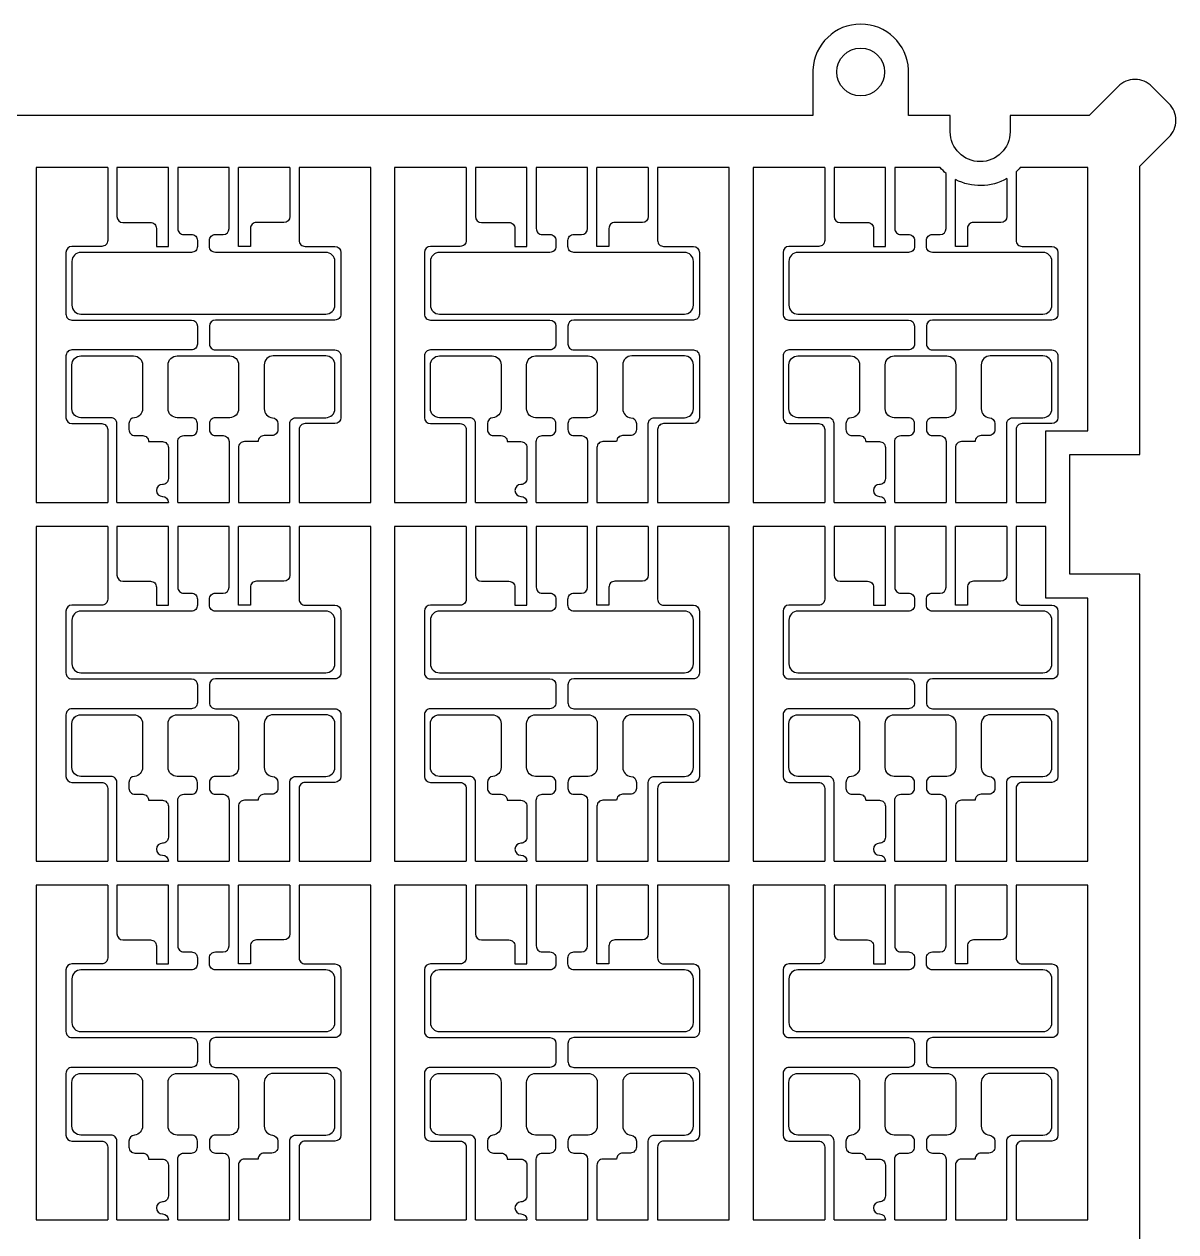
# Model space of a CAD drawing. Header units: inches. Extents: x -81 to 81, y -86 to 86.
# Drawn here: x -15 to 81.4, y -15 to 86 of the extents above; entities that cross this region are included whole.
import ezdxf

# ---------------------------------------------------------------- set-up
doc = ezdxf.new("R2010")
doc.units = ezdxf.units.IN
doc.header["$MEASUREMENT"] = 0
doc.layers.add('mask', color=6, linetype='Continuous')
doc.layers.add('MaskOutline', color=3, linetype='Continuous')

msp = doc.modelspace()

# ---------------------------------------------------------------- linework, layer by layer
at = {"layer": 'mask'}
for p, q in [((-3.43, 47.5), (-3.43, 47.5)), ((26.57, 47.5), (26.57, 47.5)), ((56.57, 47.5), (56.57, 47.5)), ((-3.43, 46.5), (-3.43, 46.5)), ((26.57, 46.5), (26.57, 46.5)), ((56.57, 46.5), (56.57, 46.5)), ((-3.43, 17.5), (-3.43, 17.5)), ((26.57, 17.5), (26.57, 17.5)), ((56.57, 17.5), (56.57, 17.5)), ((-3.43, 16.5), (-3.43, 16.5)), ((26.57, 16.5), (26.57, 16.5)), ((56.57, 16.5), (56.57, 16.5)), ((-3.43, -12.5), (-3.43, -12.5)), ((26.57, -12.5), (26.57, -12.5)), ((56.57, -12.5), (56.57, -12.5)), ((-3.43, -13.5), (-3.43, -13.5)), ((26.57, -13.5), (26.57, -13.5)), ((56.57, -13.5), (56.57, -13.5))]:
    msp.add_line(p, q, dxfattribs=at)
for points in [[(-8.01, 74), (-14, 74), (-14, 46), (-8.01, 46)], [(-2.93, 74), (-7.23, 74)], [(2.15, 74), (-2.15, 74)], [(7.23, 74), (2.93, 74)], [(8.01, 46), (14, 46), (14, 74), (8.01, 74)], [(21.99, 74), (16, 74), (16, 46), (21.99, 46)], [(27.07, 74), (22.77, 74)], [(32.15, 74), (27.85, 74)], [(37.23, 74), (32.93, 74)], [(38.01, 46), (44, 46), (44, 74), (38.01, 74)], [(51.99, 74), (46, 74), (46, 46), (51.99, 46)], [(57.07, 74), (52.77, 74)], [(-7.23, 46), (-2.93, 46)], [(-2.15, 46), (2.15, 46)], [(2.93, 46), (7.23, 46)], [(22.77, 46), (27.07, 46)], [(27.85, 46), (32.15, 46)], [(32.93, 46), (37.23, 46)], [(52.77, 46), (57.07, 46)], [(57.85, 46), (62.15, 46)], [(62.93, 46), (67.23, 46)], [(-8.01, 44), (-14, 44), (-14, 16), (-8.01, 16)], [(-2.93, 44), (-7.23, 44)], [(2.15, 44), (-2.15, 44)], [(7.23, 44), (2.93, 44)], [(8.01, 16), (14, 16), (14, 44), (8.01, 44)], [(21.99, 44), (16, 44), (16, 16), (21.99, 16)], [(27.07, 44), (22.77, 44)], [(32.15, 44), (27.85, 44)], [(37.23, 44), (32.93, 44)], [(38.01, 16), (44, 16), (44, 44), (38.01, 44)], [(51.99, 44), (46, 44), (46, 16), (51.99, 16)], [(57.07, 44), (52.77, 44)], [(62.15, 44), (57.85, 44)], [(67.23, 44), (62.93, 44)], [(68.01, 16), (74, 16), (74, 38), (70.5, 38), (70.5, 44), (68.01, 44)], [(-7.23, 16), (-2.93, 16)], [(-2.15, 16), (2.15, 16)], [(2.93, 16), (7.23, 16)], [(22.77, 16), (27.07, 16)], [(27.85, 16), (32.15, 16)], [(32.93, 16), (37.23, 16)], [(52.77, 16), (57.07, 16)], [(57.85, 16), (62.15, 16)], [(62.93, 16), (67.23, 16)], [(-8.01, 14), (-14, 14), (-14, -14), (-8.01, -14)], [(-2.93, 14), (-7.23, 14)], [(2.15, 14), (-2.15, 14)], [(7.23, 14), (2.93, 14)], [(8.01, -14), (14, -14), (14, 14), (8.01, 14)], [(21.99, 14), (16, 14), (16, -14), (21.99, -14)], [(27.07, 14), (22.77, 14)], [(32.15, 14), (27.85, 14)], [(37.23, 14), (32.93, 14)], [(38.01, -14), (44, -14), (44, 14), (38.01, 14)], [(51.99, 14), (46, 14), (46, -14), (51.99, -14)], [(57.07, 14), (52.77, 14)], [(62.15, 14), (57.85, 14)], [(67.23, 14), (62.93, 14)], [(68.01, -14), (74, -14), (74, 14), (68.01, 14)], [(-7.23, -14), (-2.93, -14)], [(-2.15, -14), (2.15, -14)], [(2.93, -14), (7.23, -14)], [(22.77, -14), (27.07, -14)], [(27.85, -14), (32.15, -14)], [(32.93, -14), (37.23, -14)], [(52.77, -14), (57.07, -14)], [(57.85, -14), (62.15, -14)], [(62.93, -14), (67.23, -14)]]:
    msp.add_lwpolyline(points, dxfattribs=at)
for points in [[(-8.01, 74, 0), (-8.01, 74), (-8.01, 67.91, -0.414214), (-8.51, 67.41), (-11, 67.41, 0.414212), (-11.5, 66.91), (-11.5, 61.75, 0.414215), (-11, 61.25), (-1, 61.25, -0.414213), (-0.5, 60.75), (-0.5, 59.25, -0.414214), (-1, 58.75), (-11, 58.75, 0.414215), (-11.5, 58.25), (-11.5, 53.09, 0.414212), (-11, 52.59), (-8.51, 52.59, -0.414214), (-8.01, 52.09), (-8.01, 46)], [(-2.15, 74, 0), (-2.15, 74), (-2.15, 68.91, 0.414214), (-1.65, 68.41), (-1, 68.41, -0.414214), (-0.5, 67.91), (-0.5, 67.41, -0.414214), (-1, 66.91), (-10.25, 66.91, 0.414214), (-11, 66.16), (-11, 62.5, 0.414214), (-10.25, 61.75), (10.25, 61.75, 0.414214), (11, 62.5), (11, 66.16, 0.414214), (10.25, 66.91), (1, 66.91, -0.414214), (0.5, 67.41), (0.5, 67.91, -0.414214), (1, 68.41), (1.65, 68.41, 0.414213), (2.15, 68.91), (2.15, 74, 0), (2.15, 74, 0.414213)], [(-7.23, 74, 0.000001), (-7.23, 74), (-7.23, 69.91, 0.414213), (-6.73, 69.41), (-4.43, 69.41, -0.414214), (-3.93, 68.91), (-3.93, 67.41), (-2.93, 67.41), (-2.93, 74, 0), (-2.93, 74, 0.414213)], [(8.01, 74, 0), (8.01, 74), (8.01, 67.91, 0.414214), (8.51, 67.41), (11, 67.41, -0.414212), (11.5, 66.91), (11.5, 61.75, -0.414215), (11, 61.25), (1, 61.25, 0.414213), (0.5, 60.75), (0.5, 59.25, 0.414214), (1, 58.75), (11, 58.75, -0.414215), (11.5, 58.25), (11.5, 53.09, -0.414212), (11, 52.59), (8.51, 52.59, 0.414214), (8.01, 52.09), (8.01, 46)], [(7.23, 74, -0.000001), (7.23, 74), (7.23, 69.91, -0.414213), (6.73, 69.41), (4.43, 69.41, 0.414214), (3.93, 68.91), (3.93, 67.41), (2.93, 67.41), (2.93, 74, 0), (2.93, 74, -0.414213)], [(21.99, 74, 0), (21.99, 74), (21.99, 67.91, -0.414214), (21.49, 67.41), (19, 67.41, 0.414212), (18.5, 66.91), (18.5, 61.75, 0.414215), (19, 61.25), (29, 61.25, -0.414213), (29.5, 60.75), (29.5, 59.25, -0.414214), (29, 58.75), (19, 58.75, 0.414215), (18.5, 58.25), (18.5, 53.09, 0.414212), (19, 52.59), (21.49, 52.59, -0.414214), (21.99, 52.09), (21.99, 46)], [(27.85, 74, 0), (27.85, 74), (27.85, 68.91, 0.414214), (28.35, 68.41), (29, 68.41, -0.414214), (29.5, 67.91), (29.5, 67.41, -0.414214), (29, 66.91), (19.75, 66.91, 0.414214), (19, 66.16), (19, 62.5, 0.414214), (19.75, 61.75), (40.25, 61.75, 0.414214), (41, 62.5), (41, 66.16, 0.414214), (40.25, 66.91), (31, 66.91, -0.414214), (30.5, 67.41), (30.5, 67.91, -0.414214), (31, 68.41), (31.65, 68.41, 0.414213), (32.15, 68.91), (32.15, 74, 0), (32.15, 74, 0.414213)], [(22.77, 74, 0.000001), (22.77, 74), (22.77, 69.91, 0.414213), (23.27, 69.41), (25.57, 69.41, -0.414214), (26.07, 68.91), (26.07, 67.41), (27.07, 67.41), (27.07, 74, 0), (27.07, 74, 0.414213)], [(38.01, 74, 0), (38.01, 74), (38.01, 67.91, 0.414214), (38.51, 67.41), (41, 67.41, -0.414212), (41.5, 66.91), (41.5, 61.75, -0.414215), (41, 61.25), (31, 61.25, 0.414213), (30.5, 60.75), (30.5, 59.25, 0.414214), (31, 58.75), (41, 58.75, -0.414215), (41.5, 58.25), (41.5, 53.09, -0.414212), (41, 52.59), (38.51, 52.59, 0.414214), (38.01, 52.09), (38.01, 46)], [(37.23, 74, -0.000001), (37.23, 74), (37.23, 69.91, -0.414213), (36.73, 69.41), (34.43, 69.41, 0.414214), (33.93, 68.91), (33.93, 67.41), (32.93, 67.41), (32.93, 74, 0), (32.93, 74, -0.414213)], [(51.99, 74, 0), (51.99, 74), (51.99, 67.91, -0.414214), (51.49, 67.41), (49, 67.41, 0.414212), (48.5, 66.91), (48.5, 61.75, 0.414215), (49, 61.25), (59, 61.25, -0.414213), (59.5, 60.75), (59.5, 59.25, -0.414214), (59, 58.75), (49, 58.75, 0.414215), (48.5, 58.25), (48.5, 53.09, 0.414212), (49, 52.59), (51.49, 52.59, -0.414214), (51.99, 52.09), (51.99, 46)], [(57.85, 74, 0), (57.85, 74), (57.85, 68.91, 0.414214), (58.35, 68.41), (59, 68.41, -0.414214), (59.5, 67.91), (59.5, 67.41, -0.414214), (59, 66.91), (49.75, 66.91, 0.414214), (49, 66.16), (49, 62.5, 0.414214), (49.75, 61.75), (70.25, 61.75, 0.414214), (71, 62.5), (71, 66.16, 0.414214), (70.25, 66.91), (61, 66.91, -0.414214), (60.5, 67.41), (60.5, 67.91, -0.414214), (61, 68.41), (61.65, 68.41, 0.414213), (62.15, 68.91), (62.15, 73.52)], [(52.77, 74, 0.000001), (52.77, 74), (52.77, 69.91, 0.414213), (53.27, 69.41), (55.57, 69.41, -0.414214), (56.07, 68.91), (56.07, 67.41), (57.07, 67.41), (57.07, 74, 0), (57.07, 74, 0.414213)], [(62.15, 73.52, -0.038823), (61.65, 74), (57.85, 74)], [(68.01, 46), (70.5, 46), (70.5, 52), (74, 52), (74, 74), (68.35, 74, -0.027096), (68.01, 73.65, -0.053611)], [(68.01, 73.65), (68.01, 67.91, 0.414214), (68.51, 67.41), (71, 67.41, -0.414212), (71.5, 66.91), (71.5, 61.75, -0.414215), (71, 61.25), (61, 61.25, 0.414213), (60.5, 60.75), (60.5, 59.25, 0.414214), (61, 58.75), (71, 58.75, -0.414215), (71.5, 58.25), (71.5, 53.09, -0.414212), (71, 52.59), (68.51, 52.59, 0.414214), (68.01, 52.09), (68.01, 46)], [(67.23, 73.09), (67.23, 69.91, -0.414213), (66.73, 69.41), (64.43, 69.41, 0.414214), (63.93, 68.91), (63.93, 67.41), (62.93, 67.41), (62.93, 73)], [(67.23, 73.09, -0.254402), (62.93, 73, -0.052011)], [(-7.23, 46, 0), (-7.23, 46), (-7.23, 52.59, 0.414214), (-7.73, 53.09), (-10.25, 53.09, -0.414214), (-11, 53.84), (-11, 57.5, -0.414214), (-10.25, 58.25), (-5.84, 58.25, -0.414214), (-5.09, 57.5), (-5.09, 53.84, -0.388526), (-5.77, 53.09, 0.388526), (-6.23, 52.59), (-6.23, 52.09, 0.414214), (-5.73, 51.59), (-5.08, 51.59, -0.414214), (-4.58, 51.09), (-3.43, 51.09, -0.414214), (-2.93, 50.59), (-2.93, 48, -0.414214), (-3.43, 47.5, 1), (-3.43, 46.5, -0.414213), (-2.93, 46, -0.414214)], [(-2.15, 46), (-2.15, 51.09, -0.414214), (-1.65, 51.59), (-1, 51.59, 0.414214), (-0.5, 52.09), (-0.5, 52.59, 0.414214), (-1, 53.09), (-2.2, 53.09, -0.414214), (-2.95, 53.84), (-2.95, 57.5, -0.414214), (-2.2, 58.25), (2.2, 58.25, -0.414214), (2.95, 57.5), (2.95, 53.84, -0.414214), (2.2, 53.09), (1, 53.09, 0.414214), (0.5, 52.59), (0.5, 52.09, 0.414214), (1, 51.59), (1.65, 51.59, -0.414213), (2.15, 51.09), (2.15, 46, 0), (2.15, 46, -0.414214)], [(7.23, 46, 0), (7.23, 46), (7.23, 52.59, -0.414214), (7.73, 53.09), (10.25, 53.09, 0.414214), (11, 53.84), (11, 57.5, 0.414214), (10.25, 58.25), (5.84, 58.25, 0.414214), (5.09, 57.5), (5.09, 53.84, 0.388526), (5.77, 53.09, -0.388526), (6.23, 52.59), (6.23, 52.09, -0.414214), (5.73, 51.59), (5.08, 51.59, 0.414214), (4.58, 51.09), (3.43, 51.09, 0.414214), (2.93, 50.59), (2.93, 46)], [(22.77, 46, 0), (22.77, 46), (22.77, 52.59, 0.414214), (22.27, 53.09), (19.75, 53.09, -0.414214), (19, 53.84), (19, 57.5, -0.414214), (19.75, 58.25), (24.16, 58.25, -0.414214), (24.91, 57.5), (24.91, 53.84, -0.388526), (24.23, 53.09, 0.388526), (23.77, 52.59), (23.77, 52.09, 0.414214), (24.27, 51.59), (24.92, 51.59, -0.414214), (25.42, 51.09), (26.57, 51.09, -0.414214), (27.07, 50.59), (27.07, 48, -0.414214), (26.57, 47.5, 1), (26.57, 46.5, -0.414213), (27.07, 46, -0.414214)], [(27.85, 46), (27.85, 51.09, -0.414214), (28.35, 51.59), (29, 51.59, 0.414214), (29.5, 52.09), (29.5, 52.59, 0.414214), (29, 53.09), (27.8, 53.09, -0.414214), (27.05, 53.84), (27.05, 57.5, -0.414214), (27.8, 58.25), (32.2, 58.25, -0.414214), (32.95, 57.5), (32.95, 53.84, -0.414214), (32.2, 53.09), (31, 53.09, 0.414214), (30.5, 52.59), (30.5, 52.09, 0.414214), (31, 51.59), (31.65, 51.59, -0.414213), (32.15, 51.09), (32.15, 46, 0), (32.15, 46, -0.414214)], [(37.23, 46, 0), (37.23, 46), (37.23, 52.59, -0.414214), (37.73, 53.09), (40.25, 53.09, 0.414214), (41, 53.84), (41, 57.5, 0.414214), (40.25, 58.25), (35.84, 58.25, 0.414214), (35.09, 57.5), (35.09, 53.84, 0.388526), (35.77, 53.09, -0.388526), (36.23, 52.59), (36.23, 52.09, -0.414214), (35.73, 51.59), (35.08, 51.59, 0.414214), (34.58, 51.09), (33.43, 51.09, 0.414214), (32.93, 50.59), (32.93, 46)], [(52.77, 46, 0), (52.77, 46), (52.77, 52.59, 0.414214), (52.27, 53.09), (49.75, 53.09, -0.414214), (49, 53.84), (49, 57.5, -0.414214), (49.75, 58.25), (54.16, 58.25, -0.414214), (54.91, 57.5), (54.91, 53.84, -0.388526), (54.23, 53.09, 0.388526), (53.77, 52.59), (53.77, 52.09, 0.414214), (54.27, 51.59), (54.92, 51.59, -0.414214), (55.42, 51.09), (56.57, 51.09, -0.414214), (57.07, 50.59), (57.07, 48, -0.414214), (56.57, 47.5, 1), (56.57, 46.5, -0.414213), (57.07, 46, -0.414214)], [(57.85, 46), (57.85, 51.09, -0.414214), (58.35, 51.59), (59, 51.59, 0.414214), (59.5, 52.09), (59.5, 52.59, 0.414214), (59, 53.09), (57.8, 53.09, -0.414214), (57.05, 53.84), (57.05, 57.5, -0.414214), (57.8, 58.25), (62.2, 58.25, -0.414214), (62.95, 57.5), (62.95, 53.84, -0.414214), (62.2, 53.09), (61, 53.09, 0.414214), (60.5, 52.59), (60.5, 52.09, 0.414214), (61, 51.59), (61.65, 51.59, -0.414213), (62.15, 51.09), (62.15, 46, 0), (62.15, 46, -0.414214)], [(67.23, 46, 0), (67.23, 46), (67.23, 52.59, -0.414214), (67.73, 53.09), (70.25, 53.09, 0.414214), (71, 53.84), (71, 57.5, 0.414214), (70.25, 58.25), (65.84, 58.25, 0.414214), (65.09, 57.5), (65.09, 53.84, 0.388526), (65.77, 53.09, -0.388526), (66.23, 52.59), (66.23, 52.09, -0.414214), (65.73, 51.59), (65.08, 51.59, 0.414214), (64.58, 51.09), (63.43, 51.09, 0.414214), (62.93, 50.59), (62.93, 46)], [(-8.01, 44, 0), (-8.01, 44), (-8.01, 37.91, -0.414214), (-8.51, 37.41), (-11, 37.41, 0.414212), (-11.5, 36.91), (-11.5, 31.75, 0.414215), (-11, 31.25), (-1, 31.25, -0.414213), (-0.5, 30.75), (-0.5, 29.25, -0.414214), (-1, 28.75), (-11, 28.75, 0.414215), (-11.5, 28.25), (-11.5, 23.09, 0.414212), (-11, 22.59), (-8.51, 22.59, -0.414214), (-8.01, 22.09), (-8.01, 16)], [(-2.15, 44, 0), (-2.15, 44), (-2.15, 38.91, 0.414214), (-1.65, 38.41), (-1, 38.41, -0.414214), (-0.5, 37.91), (-0.5, 37.41, -0.414214), (-1, 36.91), (-10.25, 36.91, 0.414214), (-11, 36.16), (-11, 32.5, 0.414214), (-10.25, 31.75), (10.25, 31.75, 0.414214), (11, 32.5), (11, 36.16, 0.414214), (10.25, 36.91), (1, 36.91, -0.414214), (0.5, 37.41), (0.5, 37.91, -0.414214), (1, 38.41), (1.65, 38.41, 0.414213), (2.15, 38.91), (2.15, 44, 0), (2.15, 44, 0.414213)], [(-7.23, 44, 0.000001), (-7.23, 44), (-7.23, 39.91, 0.414213), (-6.73, 39.41), (-4.43, 39.41, -0.414214), (-3.93, 38.91), (-3.93, 37.41), (-2.93, 37.41), (-2.93, 44, 0), (-2.93, 44, 0.414213)], [(8.01, 44, 0), (8.01, 44), (8.01, 37.91, 0.414214), (8.51, 37.41), (11, 37.41, -0.414212), (11.5, 36.91), (11.5, 31.75, -0.414215), (11, 31.25), (1, 31.25, 0.414213), (0.5, 30.75), (0.5, 29.25, 0.414214), (1, 28.75), (11, 28.75, -0.414215), (11.5, 28.25), (11.5, 23.09, -0.414212), (11, 22.59), (8.51, 22.59, 0.414214), (8.01, 22.09), (8.01, 16)], [(7.23, 44, -0.000001), (7.23, 44), (7.23, 39.91, -0.414213), (6.73, 39.41), (4.43, 39.41, 0.414214), (3.93, 38.91), (3.93, 37.41), (2.93, 37.41), (2.93, 44, 0), (2.93, 44, -0.414213)], [(21.99, 44, 0), (21.99, 44), (21.99, 37.91, -0.414214), (21.49, 37.41), (19, 37.41, 0.414212), (18.5, 36.91), (18.5, 31.75, 0.414215), (19, 31.25), (29, 31.25, -0.414213), (29.5, 30.75), (29.5, 29.25, -0.414214), (29, 28.75), (19, 28.75, 0.414215), (18.5, 28.25), (18.5, 23.09, 0.414212), (19, 22.59), (21.49, 22.59, -0.414214), (21.99, 22.09), (21.99, 16)], [(27.85, 44, 0), (27.85, 44), (27.85, 38.91, 0.414214), (28.35, 38.41), (29, 38.41, -0.414214), (29.5, 37.91), (29.5, 37.41, -0.414214), (29, 36.91), (19.75, 36.91, 0.414214), (19, 36.16), (19, 32.5, 0.414214), (19.75, 31.75), (40.25, 31.75, 0.414214), (41, 32.5), (41, 36.16, 0.414214), (40.25, 36.91), (31, 36.91, -0.414214), (30.5, 37.41), (30.5, 37.91, -0.414214), (31, 38.41), (31.65, 38.41, 0.414213), (32.15, 38.91), (32.15, 44, 0), (32.15, 44, 0.414213)], [(22.77, 44, 0.000001), (22.77, 44), (22.77, 39.91, 0.414213), (23.27, 39.41), (25.57, 39.41, -0.414214), (26.07, 38.91), (26.07, 37.41), (27.07, 37.41), (27.07, 44, 0), (27.07, 44, 0.414213)], [(38.01, 44, 0), (38.01, 44), (38.01, 37.91, 0.414214), (38.51, 37.41), (41, 37.41, -0.414212), (41.5, 36.91), (41.5, 31.75, -0.414215), (41, 31.25), (31, 31.25, 0.414213), (30.5, 30.75), (30.5, 29.25, 0.414214), (31, 28.75), (41, 28.75, -0.414215), (41.5, 28.25), (41.5, 23.09, -0.414212), (41, 22.59), (38.51, 22.59, 0.414214), (38.01, 22.09), (38.01, 16)], [(37.23, 44, -0.000001), (37.23, 44), (37.23, 39.91, -0.414213), (36.73, 39.41), (34.43, 39.41, 0.414214), (33.93, 38.91), (33.93, 37.41), (32.93, 37.41), (32.93, 44, 0), (32.93, 44, -0.414213)], [(51.99, 44, 0), (51.99, 44), (51.99, 37.91, -0.414214), (51.49, 37.41), (49, 37.41, 0.414212), (48.5, 36.91), (48.5, 31.75, 0.414215), (49, 31.25), (59, 31.25, -0.414213), (59.5, 30.75), (59.5, 29.25, -0.414214), (59, 28.75), (49, 28.75, 0.414215), (48.5, 28.25), (48.5, 23.09, 0.414212), (49, 22.59), (51.49, 22.59, -0.414214), (51.99, 22.09), (51.99, 16)], [(57.85, 44, 0), (57.85, 44), (57.85, 38.91, 0.414214), (58.35, 38.41), (59, 38.41, -0.414214), (59.5, 37.91), (59.5, 37.41, -0.414214), (59, 36.91), (49.75, 36.91, 0.414214), (49, 36.16), (49, 32.5, 0.414214), (49.75, 31.75), (70.25, 31.75, 0.414214), (71, 32.5), (71, 36.16, 0.414214), (70.25, 36.91), (61, 36.91, -0.414214), (60.5, 37.41), (60.5, 37.91, -0.414214), (61, 38.41), (61.65, 38.41, 0.414213), (62.15, 38.91), (62.15, 44, 0), (62.15, 44, 0.414213)], [(52.77, 44, 0.000001), (52.77, 44), (52.77, 39.91, 0.414213), (53.27, 39.41), (55.57, 39.41, -0.414214), (56.07, 38.91), (56.07, 37.41), (57.07, 37.41), (57.07, 44, 0), (57.07, 44, 0.414213)], [(68.01, 44, 0), (68.01, 44), (68.01, 37.91, 0.414214), (68.51, 37.41), (71, 37.41, -0.414212), (71.5, 36.91), (71.5, 31.75, -0.414215), (71, 31.25), (61, 31.25, 0.414213), (60.5, 30.75), (60.5, 29.25, 0.414214), (61, 28.75), (71, 28.75, -0.414215), (71.5, 28.25), (71.5, 23.09, -0.414212), (71, 22.59), (68.51, 22.59, 0.414214), (68.01, 22.09), (68.01, 16)], [(67.23, 44, -0.000001), (67.23, 44), (67.23, 39.91, -0.414213), (66.73, 39.41), (64.43, 39.41, 0.414214), (63.93, 38.91), (63.93, 37.41), (62.93, 37.41), (62.93, 44, 0), (62.93, 44, -0.414213)], [(-7.23, 16, 0), (-7.23, 16), (-7.23, 22.59, 0.414214), (-7.73, 23.09), (-10.25, 23.09, -0.414214), (-11, 23.84), (-11, 27.5, -0.414214), (-10.25, 28.25), (-5.84, 28.25, -0.414214), (-5.09, 27.5), (-5.09, 23.84, -0.388526), (-5.77, 23.09, 0.388526), (-6.23, 22.59), (-6.23, 22.09, 0.414214), (-5.73, 21.59), (-5.08, 21.59, -0.414214), (-4.58, 21.09), (-3.43, 21.09, -0.414214), (-2.93, 20.59), (-2.93, 18, -0.414214), (-3.43, 17.5, 1), (-3.43, 16.5, -0.414213), (-2.93, 16, -0.414214)], [(-2.15, 16), (-2.15, 21.09, -0.414214), (-1.65, 21.59), (-1, 21.59, 0.414214), (-0.5, 22.09), (-0.5, 22.59, 0.414214), (-1, 23.09), (-2.2, 23.09, -0.414214), (-2.95, 23.84), (-2.95, 27.5, -0.414214), (-2.2, 28.25), (2.2, 28.25, -0.414214), (2.95, 27.5), (2.95, 23.84, -0.414214), (2.2, 23.09), (1, 23.09, 0.414214), (0.5, 22.59), (0.5, 22.09, 0.414214), (1, 21.59), (1.65, 21.59, -0.414213), (2.15, 21.09), (2.15, 16, 0), (2.15, 16, -0.414214)], [(7.23, 16, 0), (7.23, 16), (7.23, 22.59, -0.414214), (7.73, 23.09), (10.25, 23.09, 0.414214), (11, 23.84), (11, 27.5, 0.414214), (10.25, 28.25), (5.84, 28.25, 0.414214), (5.09, 27.5), (5.09, 23.84, 0.388526), (5.77, 23.09, -0.388526), (6.23, 22.59), (6.23, 22.09, -0.414214), (5.73, 21.59), (5.08, 21.59, 0.414214), (4.58, 21.09), (3.43, 21.09, 0.414214), (2.93, 20.59), (2.93, 16)], [(22.77, 16, 0), (22.77, 16), (22.77, 22.59, 0.414214), (22.27, 23.09), (19.75, 23.09, -0.414214), (19, 23.84), (19, 27.5, -0.414214), (19.75, 28.25), (24.16, 28.25, -0.414214), (24.91, 27.5), (24.91, 23.84, -0.388526), (24.23, 23.09, 0.388526), (23.77, 22.59), (23.77, 22.09, 0.414214), (24.27, 21.59), (24.92, 21.59, -0.414214), (25.42, 21.09), (26.57, 21.09, -0.414214), (27.07, 20.59), (27.07, 18, -0.414214), (26.57, 17.5, 1), (26.57, 16.5, -0.414213), (27.07, 16, -0.414214)], [(27.85, 16), (27.85, 21.09, -0.414214), (28.35, 21.59), (29, 21.59, 0.414214), (29.5, 22.09), (29.5, 22.59, 0.414214), (29, 23.09), (27.8, 23.09, -0.414214), (27.05, 23.84), (27.05, 27.5, -0.414214), (27.8, 28.25), (32.2, 28.25, -0.414214), (32.95, 27.5), (32.95, 23.84, -0.414214), (32.2, 23.09), (31, 23.09, 0.414214), (30.5, 22.59), (30.5, 22.09, 0.414214), (31, 21.59), (31.65, 21.59, -0.414213), (32.15, 21.09), (32.15, 16, 0), (32.15, 16, -0.414214)], [(37.23, 16, 0), (37.23, 16), (37.23, 22.59, -0.414214), (37.73, 23.09), (40.25, 23.09, 0.414214), (41, 23.84), (41, 27.5, 0.414214), (40.25, 28.25), (35.84, 28.25, 0.414214), (35.09, 27.5), (35.09, 23.84, 0.388526), (35.77, 23.09, -0.388526), (36.23, 22.59), (36.23, 22.09, -0.414214), (35.73, 21.59), (35.08, 21.59, 0.414214), (34.58, 21.09), (33.43, 21.09, 0.414214), (32.93, 20.59), (32.93, 16)], [(52.77, 16, 0), (52.77, 16), (52.77, 22.59, 0.414214), (52.27, 23.09), (49.75, 23.09, -0.414214), (49, 23.84), (49, 27.5, -0.414214), (49.75, 28.25), (54.16, 28.25, -0.414214), (54.91, 27.5), (54.91, 23.84, -0.388526), (54.23, 23.09, 0.388526), (53.77, 22.59), (53.77, 22.09, 0.414214), (54.27, 21.59), (54.92, 21.59, -0.414214), (55.42, 21.09), (56.57, 21.09, -0.414214), (57.07, 20.59), (57.07, 18, -0.414214), (56.57, 17.5, 1), (56.57, 16.5, -0.414213), (57.07, 16, -0.414214)], [(57.85, 16), (57.85, 21.09, -0.414214), (58.35, 21.59), (59, 21.59, 0.414214), (59.5, 22.09), (59.5, 22.59, 0.414214), (59, 23.09), (57.8, 23.09, -0.414214), (57.05, 23.84), (57.05, 27.5, -0.414214), (57.8, 28.25), (62.2, 28.25, -0.414214), (62.95, 27.5), (62.95, 23.84, -0.414214), (62.2, 23.09), (61, 23.09, 0.414214), (60.5, 22.59), (60.5, 22.09, 0.414214), (61, 21.59), (61.65, 21.59, -0.414213), (62.15, 21.09), (62.15, 16, 0), (62.15, 16, -0.414214)], [(67.23, 16, 0), (67.23, 16), (67.23, 22.59, -0.414214), (67.73, 23.09), (70.25, 23.09, 0.414214), (71, 23.84), (71, 27.5, 0.414214), (70.25, 28.25), (65.84, 28.25, 0.414214), (65.09, 27.5), (65.09, 23.84, 0.388526), (65.77, 23.09, -0.388526), (66.23, 22.59), (66.23, 22.09, -0.414214), (65.73, 21.59), (65.08, 21.59, 0.414214), (64.58, 21.09), (63.43, 21.09, 0.414214), (62.93, 20.59), (62.93, 16)], [(-8.01, 14, 0), (-8.01, 14), (-8.01, 7.91, -0.414214), (-8.51, 7.41), (-11, 7.41, 0.414212), (-11.5, 6.91), (-11.5, 1.75, 0.414215), (-11, 1.25), (-1, 1.25, -0.414213), (-0.5, 0.75), (-0.5, -0.75, -0.414214), (-1, -1.25), (-11, -1.25, 0.414215), (-11.5, -1.75), (-11.5, -6.91, 0.414212), (-11, -7.41), (-8.51, -7.41, -0.414214), (-8.01, -7.91), (-8.01, -14)], [(-2.15, 14, 0), (-2.15, 14), (-2.15, 8.91, 0.414214), (-1.65, 8.41), (-1, 8.41, -0.414214), (-0.5, 7.91), (-0.5, 7.41, -0.414214), (-1, 6.91), (-10.25, 6.91, 0.414214), (-11, 6.16), (-11, 2.5, 0.414214), (-10.25, 1.75), (10.25, 1.75, 0.414214), (11, 2.5), (11, 6.16, 0.414214), (10.25, 6.91), (1, 6.91, -0.414214), (0.5, 7.41), (0.5, 7.91, -0.414214), (1, 8.41), (1.65, 8.41, 0.414213), (2.15, 8.91), (2.15, 14, 0), (2.15, 14, 0.414213)], [(-7.23, 14, 0.000001), (-7.23, 14), (-7.23, 9.91, 0.414213), (-6.73, 9.41), (-4.43, 9.41, -0.414214), (-3.93, 8.91), (-3.93, 7.41), (-2.93, 7.41), (-2.93, 14, 0), (-2.93, 14, 0.414213)], [(8.01, 14, 0), (8.01, 14), (8.01, 7.91, 0.414214), (8.51, 7.41), (11, 7.41, -0.414212), (11.5, 6.91), (11.5, 1.75, -0.414215), (11, 1.25), (1, 1.25, 0.414213), (0.5, 0.75), (0.5, -0.75, 0.414214), (1, -1.25), (11, -1.25, -0.414215), (11.5, -1.75), (11.5, -6.91, -0.414212), (11, -7.41), (8.51, -7.41, 0.414214), (8.01, -7.91), (8.01, -14)], [(7.23, 14, -0.000001), (7.23, 14), (7.23, 9.91, -0.414213), (6.73, 9.41), (4.43, 9.41, 0.414214), (3.93, 8.91), (3.93, 7.41), (2.93, 7.41), (2.93, 14, 0), (2.93, 14, -0.414213)], [(21.99, 14, 0), (21.99, 14), (21.99, 7.91, -0.414214), (21.49, 7.41), (19, 7.41, 0.414212), (18.5, 6.91), (18.5, 1.75, 0.414215), (19, 1.25), (29, 1.25, -0.414213), (29.5, 0.75), (29.5, -0.75, -0.414214), (29, -1.25), (19, -1.25, 0.414215), (18.5, -1.75), (18.5, -6.91, 0.414212), (19, -7.41), (21.49, -7.41, -0.414214), (21.99, -7.91), (21.99, -14)], [(27.85, 14, 0), (27.85, 14), (27.85, 8.91, 0.414214), (28.35, 8.41), (29, 8.41, -0.414214), (29.5, 7.91), (29.5, 7.41, -0.414214), (29, 6.91), (19.75, 6.91, 0.414214), (19, 6.16), (19, 2.5, 0.414214), (19.75, 1.75), (40.25, 1.75, 0.414214), (41, 2.5), (41, 6.16, 0.414214), (40.25, 6.91), (31, 6.91, -0.414214), (30.5, 7.41), (30.5, 7.91, -0.414214), (31, 8.41), (31.65, 8.41, 0.414213), (32.15, 8.91), (32.15, 14, 0), (32.15, 14, 0.414213)], [(22.77, 14, 0.000001), (22.77, 14), (22.77, 9.91, 0.414213), (23.27, 9.41), (25.57, 9.41, -0.414214), (26.07, 8.91), (26.07, 7.41), (27.07, 7.41), (27.07, 14, 0), (27.07, 14, 0.414213)], [(38.01, 14, 0), (38.01, 14), (38.01, 7.91, 0.414214), (38.51, 7.41), (41, 7.41, -0.414212), (41.5, 6.91), (41.5, 1.75, -0.414215), (41, 1.25), (31, 1.25, 0.414213), (30.5, 0.75), (30.5, -0.75, 0.414214), (31, -1.25), (41, -1.25, -0.414215), (41.5, -1.75), (41.5, -6.91, -0.414212), (41, -7.41), (38.51, -7.41, 0.414214), (38.01, -7.91), (38.01, -14)], [(37.23, 14, -0.000001), (37.23, 14), (37.23, 9.91, -0.414213), (36.73, 9.41), (34.43, 9.41, 0.414214), (33.93, 8.91), (33.93, 7.41), (32.93, 7.41), (32.93, 14, 0), (32.93, 14, -0.414213)], [(51.99, 14, 0), (51.99, 14), (51.99, 7.91, -0.414214), (51.49, 7.41), (49, 7.41, 0.414212), (48.5, 6.91), (48.5, 1.75, 0.414215), (49, 1.25), (59, 1.25, -0.414213), (59.5, 0.75), (59.5, -0.75, -0.414214), (59, -1.25), (49, -1.25, 0.414215), (48.5, -1.75), (48.5, -6.91, 0.414212), (49, -7.41), (51.49, -7.41, -0.414214), (51.99, -7.91), (51.99, -14)], [(57.85, 14, 0), (57.85, 14), (57.85, 8.91, 0.414214), (58.35, 8.41), (59, 8.41, -0.414214), (59.5, 7.91), (59.5, 7.41, -0.414214), (59, 6.91), (49.75, 6.91, 0.414214), (49, 6.16), (49, 2.5, 0.414214), (49.75, 1.75), (70.25, 1.75, 0.414214), (71, 2.5), (71, 6.16, 0.414214), (70.25, 6.91), (61, 6.91, -0.414214), (60.5, 7.41), (60.5, 7.91, -0.414214), (61, 8.41), (61.65, 8.41, 0.414213), (62.15, 8.91), (62.15, 14, 0), (62.15, 14, 0.414213)], [(52.77, 14, 0.000001), (52.77, 14), (52.77, 9.91, 0.414213), (53.27, 9.41), (55.57, 9.41, -0.414214), (56.07, 8.91), (56.07, 7.41), (57.07, 7.41), (57.07, 14, 0), (57.07, 14, 0.414213)], [(68.01, 14, 0), (68.01, 14), (68.01, 7.91, 0.414214), (68.51, 7.41), (71, 7.41, -0.414212), (71.5, 6.91), (71.5, 1.75, -0.414215), (71, 1.25), (61, 1.25, 0.414213), (60.5, 0.75), (60.5, -0.75, 0.414214), (61, -1.25), (71, -1.25, -0.414215), (71.5, -1.75), (71.5, -6.91, -0.414212), (71, -7.41), (68.51, -7.41, 0.414214), (68.01, -7.91), (68.01, -14)], [(67.23, 14, -0.000001), (67.23, 14), (67.23, 9.91, -0.414213), (66.73, 9.41), (64.43, 9.41, 0.414214), (63.93, 8.91), (63.93, 7.41), (62.93, 7.41), (62.93, 14, 0), (62.93, 14, -0.414213)], [(-7.23, -14, 0), (-7.23, -14), (-7.23, -7.41, 0.414214), (-7.73, -6.91), (-10.25, -6.91, -0.414214), (-11, -6.16), (-11, -2.5, -0.414214), (-10.25, -1.75), (-5.84, -1.75, -0.414214), (-5.09, -2.5), (-5.09, -6.16, -0.388526), (-5.77, -6.91, 0.388526), (-6.23, -7.41), (-6.23, -7.91, 0.414214), (-5.73, -8.41), (-5.08, -8.41, -0.414214), (-4.58, -8.91), (-3.43, -8.91, -0.414214), (-2.93, -9.41), (-2.93, -12, -0.414214), (-3.43, -12.5, 1), (-3.43, -13.5, -0.414213), (-2.93, -14, -0.414214)], [(-2.15, -14), (-2.15, -8.91, -0.414214), (-1.65, -8.41), (-1, -8.41, 0.414214), (-0.5, -7.91), (-0.5, -7.41, 0.414214), (-1, -6.91), (-2.2, -6.91, -0.414214), (-2.95, -6.16), (-2.95, -2.5, -0.414214), (-2.2, -1.75), (2.2, -1.75, -0.414214), (2.95, -2.5), (2.95, -6.16, -0.414214), (2.2, -6.91), (1, -6.91, 0.414214), (0.5, -7.41), (0.5, -7.91, 0.414214), (1, -8.41), (1.65, -8.41, -0.414213), (2.15, -8.91), (2.15, -14, 0), (2.15, -14, -0.414214)], [(7.23, -14, 0), (7.23, -14), (7.23, -7.41, -0.414214), (7.73, -6.91), (10.25, -6.91, 0.414214), (11, -6.16), (11, -2.5, 0.414214), (10.25, -1.75), (5.84, -1.75, 0.414214), (5.09, -2.5), (5.09, -6.16, 0.388526), (5.77, -6.91, -0.388526), (6.23, -7.41), (6.23, -7.91, -0.414214), (5.73, -8.41), (5.08, -8.41, 0.414214), (4.58, -8.91), (3.43, -8.91, 0.414214), (2.93, -9.41), (2.93, -14)], [(22.77, -14, 0), (22.77, -14), (22.77, -7.41, 0.414214), (22.27, -6.91), (19.75, -6.91, -0.414214), (19, -6.16), (19, -2.5, -0.414214), (19.75, -1.75), (24.16, -1.75, -0.414214), (24.91, -2.5), (24.91, -6.16, -0.388526), (24.23, -6.91, 0.388526), (23.77, -7.41), (23.77, -7.91, 0.414214), (24.27, -8.41), (24.92, -8.41, -0.414214), (25.42, -8.91), (26.57, -8.91, -0.414214), (27.07, -9.41), (27.07, -12, -0.414214), (26.57, -12.5, 1), (26.57, -13.5, -0.414213), (27.07, -14, -0.414214)], [(27.85, -14), (27.85, -8.91, -0.414214), (28.35, -8.41), (29, -8.41, 0.414214), (29.5, -7.91), (29.5, -7.41, 0.414214), (29, -6.91), (27.8, -6.91, -0.414214), (27.05, -6.16), (27.05, -2.5, -0.414214), (27.8, -1.75), (32.2, -1.75, -0.414214), (32.95, -2.5), (32.95, -6.16, -0.414214), (32.2, -6.91), (31, -6.91, 0.414214), (30.5, -7.41), (30.5, -7.91, 0.414214), (31, -8.41), (31.65, -8.41, -0.414213), (32.15, -8.91), (32.15, -14, 0), (32.15, -14, -0.414214)], [(37.23, -14, 0), (37.23, -14), (37.23, -7.41, -0.414214), (37.73, -6.91), (40.25, -6.91, 0.414214), (41, -6.16), (41, -2.5, 0.414214), (40.25, -1.75), (35.84, -1.75, 0.414214), (35.09, -2.5), (35.09, -6.16, 0.388526), (35.77, -6.91, -0.388526), (36.23, -7.41), (36.23, -7.91, -0.414214), (35.73, -8.41), (35.08, -8.41, 0.414214), (34.58, -8.91), (33.43, -8.91, 0.414214), (32.93, -9.41), (32.93, -14)], [(52.77, -14, 0), (52.77, -14), (52.77, -7.41, 0.414214), (52.27, -6.91), (49.75, -6.91, -0.414214), (49, -6.16), (49, -2.5, -0.414214), (49.75, -1.75), (54.16, -1.75, -0.414214), (54.91, -2.5), (54.91, -6.16, -0.388526), (54.23, -6.91, 0.388526), (53.77, -7.41), (53.77, -7.91, 0.414214), (54.27, -8.41), (54.92, -8.41, -0.414214), (55.42, -8.91), (56.57, -8.91, -0.414214), (57.07, -9.41), (57.07, -12, -0.414214), (56.57, -12.5, 1), (56.57, -13.5, -0.414213), (57.07, -14, -0.414214)], [(57.85, -14), (57.85, -8.91, -0.414214), (58.35, -8.41), (59, -8.41, 0.414214), (59.5, -7.91), (59.5, -7.41, 0.414214), (59, -6.91), (57.8, -6.91, -0.414214), (57.05, -6.16), (57.05, -2.5, -0.414214), (57.8, -1.75), (62.2, -1.75, -0.414214), (62.95, -2.5), (62.95, -6.16, -0.414214), (62.2, -6.91), (61, -6.91, 0.414214), (60.5, -7.41), (60.5, -7.91, 0.414214), (61, -8.41), (61.65, -8.41, -0.414213), (62.15, -8.91), (62.15, -14, 0), (62.15, -14, -0.414214)], [(67.23, -14, 0), (67.23, -14), (67.23, -7.41, -0.414214), (67.73, -6.91), (70.25, -6.91, 0.414214), (71, -6.16), (71, -2.5, 0.414214), (70.25, -1.75), (65.84, -1.75, 0.414214), (65.09, -2.5), (65.09, -6.16, 0.388526), (65.77, -6.91, -0.388526), (66.23, -7.41), (66.23, -7.91, -0.414214), (65.73, -8.41), (65.08, -8.41, 0.414214), (64.58, -8.91), (63.43, -8.91, 0.414214), (62.93, -9.41), (62.93, -14)]]:
    msp.add_lwpolyline(points, format="xyb", dxfattribs=at)
at = {"layer": 'MaskOutline'}
msp.add_lwpolyline([(78.37, -74.13), (78.37, 40), (72.5, 40), (72.5, 50), (78.37, 50), (78.37, 74.13), (80.79, 76.54, 0.414214), (80.79, 79.37), (79.37, 80.79, 0.414214), (76.54, 80.79), (74.13, 78.37), (67.5, 78.37), (67.5, 77, -1), (62.5, 77), (62.5, 78.37), (59, 78.37), (59, 82.19, 0.953125), (51, 82.19), (51, 78.37), (-40, 78.37)], format="xyb", dxfattribs=at)
msp.add_circle((55, 82), 2, dxfattribs=at)

doc.saveas('drawing.dxf')
